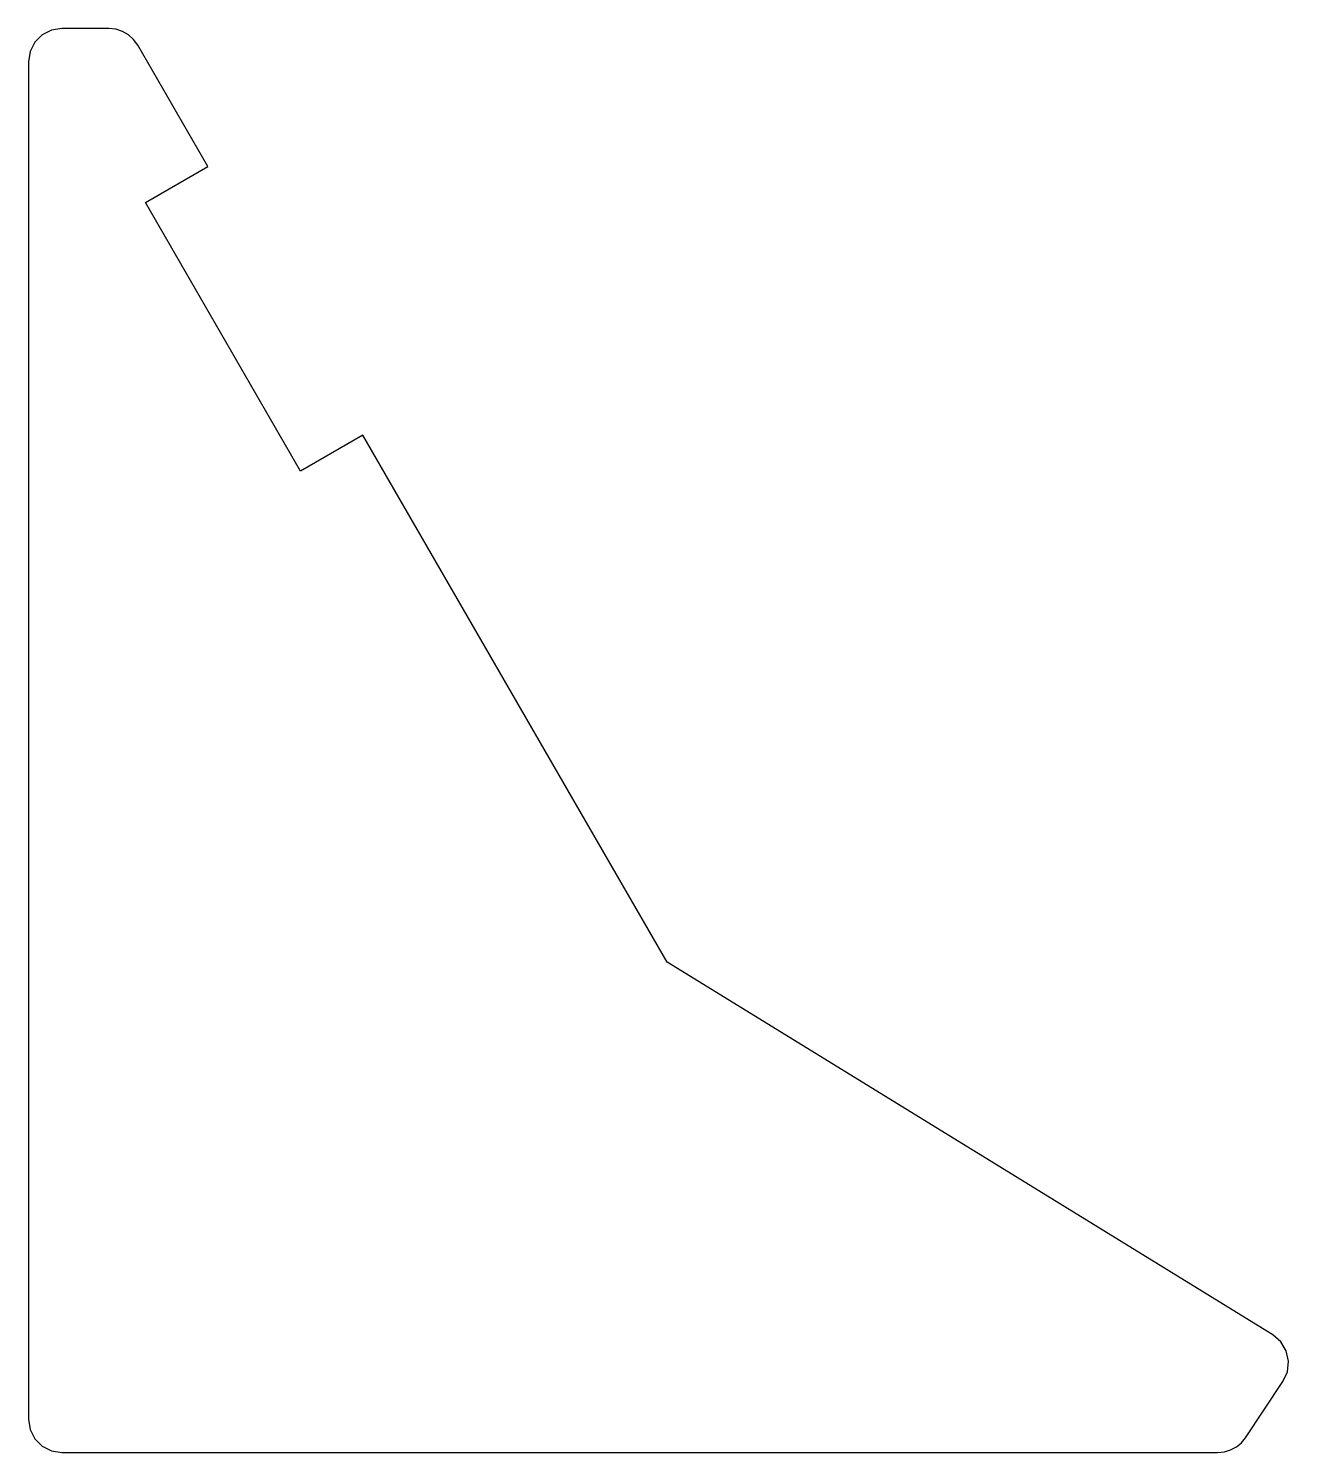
# Model space of a CAD drawing. Extents: x 0 to 114, y 0 to 129.
import ezdxf

# ---------------------------------------------------------------- set-up
doc = ezdxf.new("R2010")
doc.units = 0
doc.layers.get('0').update_dxf_attribs({"linetype": 'CONTINUOUS'})

msp = doc.modelspace()

# ---------------------------------------------------------------- linework, layer by layer
msp.add_lwpolyline([(107.394, 0), (107.98, 0.057767), (108.544, 0.228842), (109.063, 0.506638), (109.518, 0.880456), (109.891, 1.3359), (113.274, 6.41127), (113.672, 7.28513), (113.774, 8.23993), (113.568, 9.17788), (113.077, 10.0029), (112.35, 10.6304), (57.6581, 44.2826), (30.1962, 91.8481), (24.567, 88.5981), (10.567, 112.847), (16.1962, 116.097), (9.86603, 127.061), (9.49738, 127.568), (9.0313, 127.988), (8.48816, 128.302), (7.89168, 128.495), (7.26795, 128.561), (3, 128.561), (2.07295, 128.414), (1.23664, 127.988), (0.572949, 127.324), (0.14683, 126.488), (0, 125.561), (0, 3), (0.14683, 2.07295), (0.572949, 1.23664), (1.23664, 0.572949), (2.07295, 0.14683), (3, 0)], close=True)

doc.saveas('drawing.dxf')
